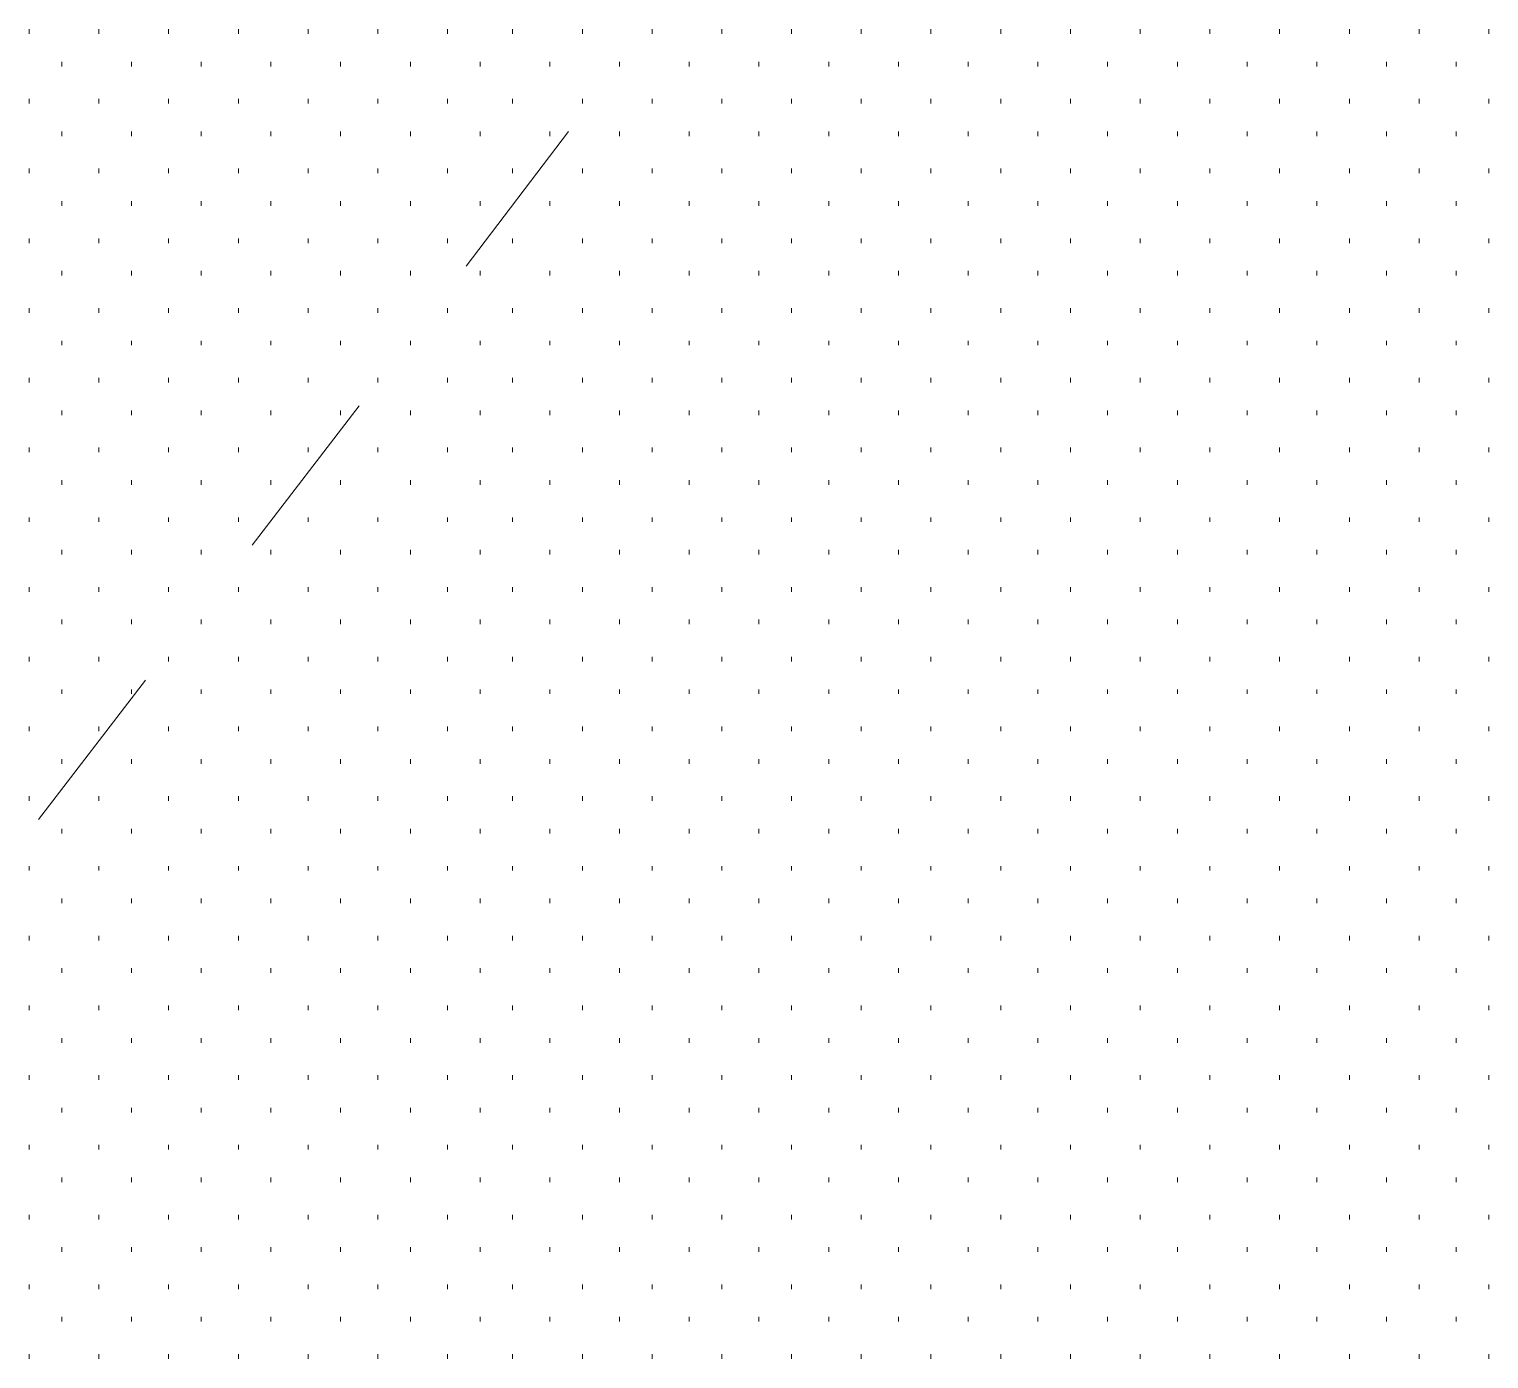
# Model space of a CAD drawing. Header units: inches. Extents: x -6061 to 13621, y -296 to 7483.
# Drawn here: x -5835 to -5809.85, y 334.67 to 357.57 of the extents above; entities that cross this region are included whole.
import ezdxf

# ---------------------------------------------------------------- set-up
doc = ezdxf.new("R2010")
doc.units = ezdxf.units.IN
doc.header["$MEASUREMENT"] = 0
doc.layers.get('0').update_dxf_attribs({"linetype": 'CONTINUOUS'})

msp = doc.modelspace()

# ---------------------------------------------------------------- linework, layer by layer
at = {"color": 7, "linetype": 'Continuous', "lineweight": 9, "true_color": 0xffffff}
for p, q in [((-5835.0032, 357.49276), (-5835.0032, 357.57285)), ((-5833.80185, 357.49276), (-5833.80185, 357.57285)), ((-5832.60049, 357.49276), (-5832.60049, 357.57285)), ((-5831.39913, 357.49276), (-5831.39913, 357.57285)), ((-5830.19777, 357.49276), (-5830.19777, 357.57285)), ((-5828.99642, 357.49276), (-5828.99642, 357.57285)), ((-5827.79506, 357.49276), (-5827.79506, 357.57285)), ((-5826.67379, 357.49276), (-5826.67379, 357.57285)), ((-5825.47243, 357.49276), (-5825.47243, 357.57285)), ((-5824.27108, 357.49276), (-5824.27108, 357.57285)), ((-5823.06972, 357.49276), (-5823.06972, 357.57285)), ((-5821.86836, 357.49276), (-5821.86836, 357.57285)), ((-5820.667, 357.49276), (-5820.667, 357.57285)), ((-5819.46565, 357.49276), (-5819.46565, 357.57285)), ((-5818.26429, 357.49276), (-5818.26429, 357.57285)), ((-5817.06293, 357.49276), (-5817.06293, 357.57285)), ((-5815.86157, 357.49276), (-5815.86157, 357.57285)), ((-5814.66022, 357.49276), (-5814.66022, 357.57285)), ((-5813.45886, 357.49276), (-5813.45886, 357.57285)), ((-5812.2575, 357.49276), (-5812.2575, 357.57285)), ((-5811.05614, 357.49276), (-5811.05614, 357.57285)), ((-5809.85479, 357.49276), (-5809.85479, 357.57285)), ((-5834.44257, 356.93213), (-5834.44257, 357.01222)), ((-5833.24121, 356.93213), (-5833.24121, 357.01222)), ((-5832.03986, 356.93213), (-5832.03986, 357.01222)), ((-5830.8385, 356.93213), (-5830.8385, 357.01222)), ((-5829.63714, 356.93213), (-5829.63714, 357.01222)), ((-5828.43578, 356.93213), (-5828.43578, 357.01222)), ((-5827.23443, 356.93213), (-5827.23443, 357.01222)), ((-5826.03307, 356.93213), (-5826.03307, 357.01222)), ((-5824.83171, 356.93213), (-5824.83171, 357.01222)), ((-5823.63035, 356.93213), (-5823.63035, 357.01222)), ((-5822.429, 356.93213), (-5822.429, 357.01222)), ((-5821.22764, 356.93213), (-5821.22764, 357.01222)), ((-5820.02628, 356.93213), (-5820.02628, 357.01222)), ((-5818.82492, 356.93213), (-5818.82492, 357.01222)), ((-5817.62357, 356.93213), (-5817.62357, 357.01222)), ((-5816.42221, 356.93213), (-5816.42221, 357.01222)), ((-5815.22085, 356.93213), (-5815.22085, 357.01222)), ((-5814.01949, 356.93213), (-5814.01949, 357.01222)), ((-5812.81814, 356.93213), (-5812.81814, 357.01222)), ((-5811.61678, 356.93213), (-5811.61678, 357.01222)), ((-5810.41542, 356.93213), (-5810.41542, 357.01222)), ((-5835.0032, 356.2914), (-5835.0032, 356.37149)), ((-5833.80185, 356.2914), (-5833.80185, 356.37149)), ((-5832.60049, 356.2914), (-5832.60049, 356.37149)), ((-5831.39913, 356.2914), (-5831.39913, 356.37149)), ((-5830.19777, 356.2914), (-5830.19777, 356.37149)), ((-5828.99642, 356.2914), (-5828.99642, 356.37149)), ((-5827.79506, 356.2914), (-5827.79506, 356.37149)), ((-5826.67379, 356.2914), (-5826.67379, 356.37149)), ((-5825.47243, 356.2914), (-5825.47243, 356.37149)), ((-5824.27108, 356.2914), (-5824.27108, 356.37149)), ((-5823.06972, 356.2914), (-5823.06972, 356.37149)), ((-5821.86836, 356.2914), (-5821.86836, 356.37149)), ((-5820.667, 356.2914), (-5820.667, 356.37149)), ((-5819.46565, 356.2914), (-5819.46565, 356.37149)), ((-5818.26429, 356.2914), (-5818.26429, 356.37149)), ((-5817.06293, 356.2914), (-5817.06293, 356.37149)), ((-5815.86157, 356.2914), (-5815.86157, 356.37149)), ((-5814.66022, 356.2914), (-5814.66022, 356.37149)), ((-5813.45886, 356.2914), (-5813.45886, 356.37149)), ((-5812.2575, 356.2914), (-5812.2575, 356.37149)), ((-5811.05614, 356.2914), (-5811.05614, 356.37149)), ((-5809.85479, 356.2914), (-5809.85479, 356.37149)), ((-5834.44257, 355.73077), (-5834.44257, 355.81086)), ((-5833.24121, 355.73077), (-5833.24121, 355.81086)), ((-5832.03986, 355.73077), (-5832.03986, 355.81086)), ((-5830.8385, 355.73077), (-5830.8385, 355.81086)), ((-5829.63714, 355.73077), (-5829.63714, 355.81086)), ((-5828.43578, 355.73077), (-5828.43578, 355.81086)), ((-5827.23443, 355.73077), (-5827.23443, 355.81086)), ((-5826.03307, 355.73077), (-5826.03307, 355.81086)), ((-5824.83171, 355.73077), (-5824.83171, 355.81086)), ((-5823.63035, 355.73077), (-5823.63035, 355.81086)), ((-5822.429, 355.73077), (-5822.429, 355.81086)), ((-5821.22764, 355.73077), (-5821.22764, 355.81086)), ((-5820.02628, 355.73077), (-5820.02628, 355.81086)), ((-5818.82492, 355.73077), (-5818.82492, 355.81086)), ((-5817.62357, 355.73077), (-5817.62357, 355.81086)), ((-5816.42221, 355.73077), (-5816.42221, 355.81086)), ((-5815.22085, 355.73077), (-5815.22085, 355.81086)), ((-5814.01949, 355.73077), (-5814.01949, 355.81086)), ((-5812.81814, 355.73077), (-5812.81814, 355.81086)), ((-5811.61678, 355.73077), (-5811.61678, 355.81086)), ((-5810.41542, 355.73077), (-5810.41542, 355.81086)), ((-5835.0032, 355.09005), (-5835.0032, 355.17014)), ((-5833.80185, 355.09005), (-5833.80185, 355.17014)), ((-5832.60049, 355.09005), (-5832.60049, 355.17014)), ((-5831.39913, 355.09005), (-5831.39913, 355.17014)), ((-5830.19777, 355.09005), (-5830.19777, 355.17014)), ((-5828.99642, 355.09005), (-5828.99642, 355.17014)), ((-5827.79506, 355.09005), (-5827.79506, 355.17014)), ((-5826.67379, 355.09005), (-5826.67379, 355.17014)), ((-5825.47243, 355.09005), (-5825.47243, 355.17014)), ((-5824.27108, 355.09005), (-5824.27108, 355.17014)), ((-5823.06972, 355.09005), (-5823.06972, 355.17014)), ((-5821.86836, 355.09005), (-5821.86836, 355.17014)), ((-5820.667, 355.09005), (-5820.667, 355.17014)), ((-5819.46565, 355.09005), (-5819.46565, 355.17014)), ((-5818.26429, 355.09005), (-5818.26429, 355.17014)), ((-5817.06293, 355.09005), (-5817.06293, 355.17014)), ((-5815.86157, 355.09005), (-5815.86157, 355.17014)), ((-5814.66022, 355.09005), (-5814.66022, 355.17014)), ((-5813.45886, 355.09005), (-5813.45886, 355.17014)), ((-5812.2575, 355.09005), (-5812.2575, 355.17014)), ((-5811.05614, 355.09005), (-5811.05614, 355.17014)), ((-5809.85479, 355.09005), (-5809.85479, 355.17014)), ((-5834.44257, 354.52941), (-5834.44257, 354.6095)), ((-5833.24121, 354.52941), (-5833.24121, 354.6095)), ((-5832.03986, 354.52941), (-5832.03986, 354.6095)), ((-5830.8385, 354.52941), (-5830.8385, 354.6095)), ((-5829.63714, 354.52941), (-5829.63714, 354.6095)), ((-5828.43578, 354.52941), (-5828.43578, 354.6095)), ((-5827.23443, 354.52941), (-5827.23443, 354.6095)), ((-5826.03307, 354.52941), (-5826.03307, 354.6095)), ((-5824.83171, 354.52941), (-5824.83171, 354.6095)), ((-5823.63035, 354.52941), (-5823.63035, 354.6095)), ((-5822.429, 354.52941), (-5822.429, 354.6095)), ((-5821.22764, 354.52941), (-5821.22764, 354.6095)), ((-5820.02628, 354.52941), (-5820.02628, 354.6095)), ((-5818.82492, 354.52941), (-5818.82492, 354.6095)), ((-5817.62357, 354.52941), (-5817.62357, 354.6095)), ((-5816.42221, 354.52941), (-5816.42221, 354.6095)), ((-5815.22085, 354.52941), (-5815.22085, 354.6095)), ((-5814.01949, 354.52941), (-5814.01949, 354.6095)), ((-5812.81814, 354.52941), (-5812.81814, 354.6095)), ((-5811.61678, 354.52941), (-5811.61678, 354.6095)), ((-5810.41542, 354.52941), (-5810.41542, 354.6095)), ((-5835.0032, 353.88869), (-5835.0032, 353.96878)), ((-5833.80185, 353.88869), (-5833.80185, 353.96878)), ((-5832.60049, 353.88869), (-5832.60049, 353.96878)), ((-5831.39913, 353.88869), (-5831.39913, 353.96878)), ((-5830.19777, 353.88869), (-5830.19777, 353.96878)), ((-5828.99642, 353.88869), (-5828.99642, 353.96878)), ((-5827.79506, 353.88869), (-5827.79506, 353.96878)), ((-5826.67379, 353.88869), (-5826.67379, 353.96878)), ((-5825.47243, 353.88869), (-5825.47243, 353.96878)), ((-5824.27108, 353.88869), (-5824.27108, 353.96878)), ((-5823.06972, 353.88869), (-5823.06972, 353.96878)), ((-5821.86836, 353.88869), (-5821.86836, 353.96878)), ((-5820.667, 353.88869), (-5820.667, 353.96878)), ((-5819.46565, 353.88869), (-5819.46565, 353.96878)), ((-5818.26429, 353.88869), (-5818.26429, 353.96878)), ((-5817.06293, 353.88869), (-5817.06293, 353.96878)), ((-5815.86157, 353.88869), (-5815.86157, 353.96878)), ((-5814.66022, 353.88869), (-5814.66022, 353.96878)), ((-5813.45886, 353.88869), (-5813.45886, 353.96878)), ((-5812.2575, 353.88869), (-5812.2575, 353.96878)), ((-5811.05614, 353.88869), (-5811.05614, 353.96878)), ((-5809.85479, 353.88869), (-5809.85479, 353.96878)), ((-5834.44257, 353.32805), (-5834.44257, 353.40814)), ((-5833.24121, 353.32805), (-5833.24121, 353.40814)), ((-5832.03986, 353.32805), (-5832.03986, 353.40814)), ((-5830.8385, 353.32805), (-5830.8385, 353.40814)), ((-5829.63714, 353.32805), (-5829.63714, 353.40814)), ((-5828.43578, 353.32805), (-5828.43578, 353.40814)), ((-5827.23443, 353.32805), (-5827.23443, 353.40814)), ((-5826.03307, 353.32805), (-5826.03307, 353.40814)), ((-5824.83171, 353.32805), (-5824.83171, 353.40814)), ((-5823.63035, 353.32805), (-5823.63035, 353.40814)), ((-5822.429, 353.32805), (-5822.429, 353.40814)), ((-5821.22764, 353.32805), (-5821.22764, 353.40814)), ((-5820.02628, 353.32805), (-5820.02628, 353.40814)), ((-5818.82492, 353.32805), (-5818.82492, 353.40814)), ((-5817.62357, 353.32805), (-5817.62357, 353.40814)), ((-5816.42221, 353.32805), (-5816.42221, 353.40814)), ((-5815.22085, 353.32805), (-5815.22085, 353.40814)), ((-5814.01949, 353.32805), (-5814.01949, 353.40814)), ((-5812.81814, 353.32805), (-5812.81814, 353.40814)), ((-5811.61678, 353.32805), (-5811.61678, 353.40814)), ((-5810.41542, 353.32805), (-5810.41542, 353.40814)), ((-5835.0032, 352.68733), (-5835.0032, 352.76742)), ((-5833.80185, 352.68733), (-5833.80185, 352.76742)), ((-5832.60049, 352.68733), (-5832.60049, 352.76742)), ((-5831.39913, 352.68733), (-5831.39913, 352.76742)), ((-5830.19777, 352.68733), (-5830.19777, 352.76742)), ((-5828.99642, 352.68733), (-5828.99642, 352.76742)), ((-5827.79506, 352.68733), (-5827.79506, 352.76742)), ((-5826.67379, 352.68733), (-5826.67379, 352.76742)), ((-5825.47243, 352.68733), (-5825.47243, 352.76742)), ((-5824.27108, 352.68733), (-5824.27108, 352.76742)), ((-5823.06972, 352.68733), (-5823.06972, 352.76742)), ((-5821.86836, 352.68733), (-5821.86836, 352.76742)), ((-5820.667, 352.68733), (-5820.667, 352.76742)), ((-5819.46565, 352.68733), (-5819.46565, 352.76742)), ((-5818.26429, 352.68733), (-5818.26429, 352.76742)), ((-5817.06293, 352.68733), (-5817.06293, 352.76742)), ((-5815.86157, 352.68733), (-5815.86157, 352.76742)), ((-5814.66022, 352.68733), (-5814.66022, 352.76742)), ((-5813.45886, 352.68733), (-5813.45886, 352.76742)), ((-5812.2575, 352.68733), (-5812.2575, 352.76742)), ((-5811.05614, 352.68733), (-5811.05614, 352.76742)), ((-5809.85479, 352.68733), (-5809.85479, 352.76742)), ((-5834.44257, 352.1267), (-5834.44257, 352.20679)), ((-5833.24121, 352.1267), (-5833.24121, 352.20679)), ((-5832.03986, 352.1267), (-5832.03986, 352.20679)), ((-5830.8385, 352.1267), (-5830.8385, 352.20679)), ((-5829.63714, 352.1267), (-5829.63714, 352.20679)), ((-5828.43578, 352.1267), (-5828.43578, 352.20679)), ((-5827.23443, 352.1267), (-5827.23443, 352.20679)), ((-5826.03307, 352.1267), (-5826.03307, 352.20679)), ((-5824.83171, 352.1267), (-5824.83171, 352.20679)), ((-5823.63035, 352.1267), (-5823.63035, 352.20679)), ((-5822.429, 352.1267), (-5822.429, 352.20679)), ((-5821.22764, 352.1267), (-5821.22764, 352.20679)), ((-5820.02628, 352.1267), (-5820.02628, 352.20679)), ((-5818.82492, 352.1267), (-5818.82492, 352.20679)), ((-5817.62357, 352.1267), (-5817.62357, 352.20679)), ((-5816.42221, 352.1267), (-5816.42221, 352.20679)), ((-5815.22085, 352.1267), (-5815.22085, 352.20679)), ((-5814.01949, 352.1267), (-5814.01949, 352.20679)), ((-5812.81814, 352.1267), (-5812.81814, 352.20679)), ((-5811.61678, 352.1267), (-5811.61678, 352.20679)), ((-5810.41542, 352.1267), (-5810.41542, 352.20679)), ((-5835.0032, 351.48597), (-5835.0032, 351.56606)), ((-5833.80185, 351.48597), (-5833.80185, 351.56606)), ((-5832.60049, 351.48597), (-5832.60049, 351.56606)), ((-5831.39913, 351.48597), (-5831.39913, 351.56606)), ((-5830.19777, 351.48597), (-5830.19777, 351.56606)), ((-5828.99642, 351.48597), (-5828.99642, 351.56606)), ((-5827.79506, 351.48597), (-5827.79506, 351.56606)), ((-5826.67379, 351.48597), (-5826.67379, 351.56606)), ((-5825.47243, 351.48597), (-5825.47243, 351.56606)), ((-5824.27108, 351.48597), (-5824.27108, 351.56606)), ((-5823.06972, 351.48597), (-5823.06972, 351.56606)), ((-5821.86836, 351.48597), (-5821.86836, 351.56606)), ((-5820.667, 351.48597), (-5820.667, 351.56606)), ((-5819.46565, 351.48597), (-5819.46565, 351.56606)), ((-5818.26429, 351.48597), (-5818.26429, 351.56606)), ((-5817.06293, 351.48597), (-5817.06293, 351.56606)), ((-5815.86157, 351.48597), (-5815.86157, 351.56606)), ((-5814.66022, 351.48597), (-5814.66022, 351.56606)), ((-5813.45886, 351.48597), (-5813.45886, 351.56606)), ((-5812.2575, 351.48597), (-5812.2575, 351.56606)), ((-5811.05614, 351.48597), (-5811.05614, 351.56606)), ((-5809.85479, 351.48597), (-5809.85479, 351.56606)), ((-5834.44257, 350.92534), (-5834.44257, 351.00543)), ((-5833.24121, 350.92534), (-5833.24121, 351.00543)), ((-5832.03986, 350.92534), (-5832.03986, 351.00543)), ((-5830.8385, 350.92534), (-5830.8385, 351.00543)), ((-5829.63714, 350.92534), (-5829.63714, 351.00543)), ((-5828.43578, 350.92534), (-5828.43578, 351.00543)), ((-5827.23443, 350.92534), (-5827.23443, 351.00543)), ((-5826.03307, 350.92534), (-5826.03307, 351.00543)), ((-5824.83171, 350.92534), (-5824.83171, 351.00543)), ((-5823.63035, 350.92534), (-5823.63035, 351.00543)), ((-5822.429, 350.92534), (-5822.429, 351.00543)), ((-5821.22764, 350.92534), (-5821.22764, 351.00543)), ((-5820.02628, 350.92534), (-5820.02628, 351.00543)), ((-5818.82492, 350.92534), (-5818.82492, 351.00543)), ((-5817.62357, 350.92534), (-5817.62357, 351.00543)), ((-5816.42221, 350.92534), (-5816.42221, 351.00543)), ((-5815.22085, 350.92534), (-5815.22085, 351.00543)), ((-5814.01949, 350.92534), (-5814.01949, 351.00543)), ((-5812.81814, 350.92534), (-5812.81814, 351.00543)), ((-5811.61678, 350.92534), (-5811.61678, 351.00543)), ((-5810.41542, 350.92534), (-5810.41542, 351.00543)), ((-5835.0032, 350.28462), (-5835.0032, 350.36471)), ((-5833.80185, 350.28462), (-5833.80185, 350.36471)), ((-5832.60049, 350.28462), (-5832.60049, 350.36471)), ((-5831.39913, 350.28462), (-5831.39913, 350.36471)), ((-5830.19777, 350.28462), (-5830.19777, 350.36471)), ((-5828.99642, 350.28462), (-5828.99642, 350.36471)), ((-5827.79506, 350.28462), (-5827.79506, 350.36471)), ((-5826.67379, 350.28462), (-5826.67379, 350.36471)), ((-5825.47243, 350.28462), (-5825.47243, 350.36471)), ((-5824.27108, 350.28462), (-5824.27108, 350.36471)), ((-5823.06972, 350.28462), (-5823.06972, 350.36471)), ((-5821.86836, 350.28462), (-5821.86836, 350.36471)), ((-5820.667, 350.28462), (-5820.667, 350.36471)), ((-5819.46565, 350.28462), (-5819.46565, 350.36471)), ((-5818.26429, 350.28462), (-5818.26429, 350.36471)), ((-5817.06293, 350.28462), (-5817.06293, 350.36471)), ((-5815.86157, 350.28462), (-5815.86157, 350.36471)), ((-5814.66022, 350.28462), (-5814.66022, 350.36471)), ((-5813.45886, 350.28462), (-5813.45886, 350.36471)), ((-5812.2575, 350.28462), (-5812.2575, 350.36471)), ((-5811.05614, 350.28462), (-5811.05614, 350.36471)), ((-5809.85479, 350.28462), (-5809.85479, 350.36471)), ((-5834.44257, 349.72398), (-5834.44257, 349.80407)), ((-5833.24121, 349.72398), (-5833.24121, 349.80407)), ((-5832.03986, 349.72398), (-5832.03986, 349.80407)), ((-5830.8385, 349.72398), (-5830.8385, 349.80407)), ((-5829.63714, 349.72398), (-5829.63714, 349.80407)), ((-5828.43578, 349.72398), (-5828.43578, 349.80407)), ((-5827.23443, 349.72398), (-5827.23443, 349.80407)), ((-5826.03307, 349.72398), (-5826.03307, 349.80407)), ((-5824.83171, 349.72398), (-5824.83171, 349.80407)), ((-5823.63035, 349.72398), (-5823.63035, 349.80407)), ((-5822.429, 349.72398), (-5822.429, 349.80407)), ((-5821.22764, 349.72398), (-5821.22764, 349.80407)), ((-5820.02628, 349.72398), (-5820.02628, 349.80407)), ((-5818.82492, 349.72398), (-5818.82492, 349.80407)), ((-5817.62357, 349.72398), (-5817.62357, 349.80407)), ((-5816.42221, 349.72398), (-5816.42221, 349.80407)), ((-5815.22085, 349.72398), (-5815.22085, 349.80407)), ((-5814.01949, 349.72398), (-5814.01949, 349.80407)), ((-5812.81814, 349.72398), (-5812.81814, 349.80407)), ((-5811.61678, 349.72398), (-5811.61678, 349.80407)), ((-5810.41542, 349.72398), (-5810.41542, 349.80407)), ((-5835.0032, 349.08326), (-5835.0032, 349.16335)), ((-5833.80185, 349.08326), (-5833.80185, 349.16335)), ((-5832.60049, 349.08326), (-5832.60049, 349.16335)), ((-5831.39913, 349.08326), (-5831.39913, 349.16335)), ((-5830.19777, 349.08326), (-5830.19777, 349.16335)), ((-5828.99642, 349.08326), (-5828.99642, 349.16335)), ((-5827.79506, 349.08326), (-5827.79506, 349.16335)), ((-5826.67379, 349.08326), (-5826.67379, 349.16335)), ((-5825.47243, 349.08326), (-5825.47243, 349.16335)), ((-5824.27108, 349.08326), (-5824.27108, 349.16335)), ((-5823.06972, 349.08326), (-5823.06972, 349.16335)), ((-5821.86836, 349.08326), (-5821.86836, 349.16335)), ((-5820.667, 349.08326), (-5820.667, 349.16335)), ((-5819.46565, 349.08326), (-5819.46565, 349.16335)), ((-5818.26429, 349.08326), (-5818.26429, 349.16335)), ((-5817.06293, 349.08326), (-5817.06293, 349.16335)), ((-5815.86157, 349.08326), (-5815.86157, 349.16335)), ((-5814.66022, 349.08326), (-5814.66022, 349.16335)), ((-5813.45886, 349.08326), (-5813.45886, 349.16335)), ((-5812.2575, 349.08326), (-5812.2575, 349.16335)), ((-5811.05614, 349.08326), (-5811.05614, 349.16335)), ((-5809.85479, 349.08326), (-5809.85479, 349.16335)), ((-5834.44257, 348.52262), (-5834.44257, 348.60271)), ((-5833.24121, 348.52262), (-5833.24121, 348.60271)), ((-5832.03986, 348.52262), (-5832.03986, 348.60271)), ((-5830.8385, 348.52262), (-5830.8385, 348.60271)), ((-5829.63714, 348.52262), (-5829.63714, 348.60271)), ((-5828.43578, 348.52262), (-5828.43578, 348.60271)), ((-5827.23443, 348.52262), (-5827.23443, 348.60271)), ((-5826.03307, 348.52262), (-5826.03307, 348.60271)), ((-5824.83171, 348.52262), (-5824.83171, 348.60271)), ((-5823.63035, 348.52262), (-5823.63035, 348.60271)), ((-5822.429, 348.52262), (-5822.429, 348.60271)), ((-5821.22764, 348.52262), (-5821.22764, 348.60271)), ((-5820.02628, 348.52262), (-5820.02628, 348.60271)), ((-5818.82492, 348.52262), (-5818.82492, 348.60271)), ((-5817.62357, 348.52262), (-5817.62357, 348.60271)), ((-5816.42221, 348.52262), (-5816.42221, 348.60271)), ((-5815.22085, 348.52262), (-5815.22085, 348.60271)), ((-5814.01949, 348.52262), (-5814.01949, 348.60271)), ((-5812.81814, 348.52262), (-5812.81814, 348.60271)), ((-5811.61678, 348.52262), (-5811.61678, 348.60271)), ((-5810.41542, 348.52262), (-5810.41542, 348.60271)), ((-5835.0032, 347.8819), (-5835.0032, 347.96199)), ((-5833.80185, 347.8819), (-5833.80185, 347.96199)), ((-5832.60049, 347.8819), (-5832.60049, 347.96199)), ((-5831.39913, 347.8819), (-5831.39913, 347.96199)), ((-5830.19777, 347.8819), (-5830.19777, 347.96199)), ((-5828.99642, 347.8819), (-5828.99642, 347.96199)), ((-5827.79506, 347.8819), (-5827.79506, 347.96199)), ((-5826.67379, 347.8819), (-5826.67379, 347.96199)), ((-5825.47243, 347.8819), (-5825.47243, 347.96199)), ((-5824.27108, 347.8819), (-5824.27108, 347.96199)), ((-5823.06972, 347.8819), (-5823.06972, 347.96199)), ((-5821.86836, 347.8819), (-5821.86836, 347.96199)), ((-5820.667, 347.8819), (-5820.667, 347.96199)), ((-5819.46565, 347.8819), (-5819.46565, 347.96199)), ((-5818.26429, 347.8819), (-5818.26429, 347.96199)), ((-5817.06293, 347.8819), (-5817.06293, 347.96199)), ((-5815.86157, 347.8819), (-5815.86157, 347.96199)), ((-5814.66022, 347.8819), (-5814.66022, 347.96199)), ((-5813.45886, 347.8819), (-5813.45886, 347.96199)), ((-5812.2575, 347.8819), (-5812.2575, 347.96199)), ((-5811.05614, 347.8819), (-5811.05614, 347.96199)), ((-5809.85479, 347.8819), (-5809.85479, 347.96199)), ((-5834.44257, 347.32127), (-5834.44257, 347.40136)), ((-5833.24121, 347.32127), (-5833.24121, 347.40136)), ((-5832.03986, 347.32127), (-5832.03986, 347.40136)), ((-5830.8385, 347.32127), (-5830.8385, 347.40136)), ((-5829.63714, 347.32127), (-5829.63714, 347.40136)), ((-5828.43578, 347.32127), (-5828.43578, 347.40136)), ((-5827.23443, 347.32127), (-5827.23443, 347.40136)), ((-5826.03307, 347.32127), (-5826.03307, 347.40136)), ((-5824.83171, 347.32127), (-5824.83171, 347.40136)), ((-5823.63035, 347.32127), (-5823.63035, 347.40136)), ((-5822.429, 347.32127), (-5822.429, 347.40136)), ((-5821.22764, 347.32127), (-5821.22764, 347.40136)), ((-5820.02628, 347.32127), (-5820.02628, 347.40136)), ((-5818.82492, 347.32127), (-5818.82492, 347.40136)), ((-5817.62357, 347.32127), (-5817.62357, 347.40136)), ((-5816.42221, 347.32127), (-5816.42221, 347.40136)), ((-5815.22085, 347.32127), (-5815.22085, 347.40136)), ((-5814.01949, 347.32127), (-5814.01949, 347.40136)), ((-5812.81814, 347.32127), (-5812.81814, 347.40136)), ((-5811.61678, 347.32127), (-5811.61678, 347.40136)), ((-5810.41542, 347.32127), (-5810.41542, 347.40136)), ((-5835.0032, 346.68054), (-5835.0032, 346.76063)), ((-5833.80185, 346.68054), (-5833.80185, 346.76063)), ((-5832.60049, 346.68054), (-5832.60049, 346.76063)), ((-5831.39913, 346.68054), (-5831.39913, 346.76063)), ((-5830.19777, 346.68054), (-5830.19777, 346.76063)), ((-5828.99642, 346.68054), (-5828.99642, 346.76063)), ((-5827.79506, 346.68054), (-5827.79506, 346.76063)), ((-5826.67379, 346.68054), (-5826.67379, 346.76063)), ((-5825.47243, 346.68054), (-5825.47243, 346.76063)), ((-5824.27108, 346.68054), (-5824.27108, 346.76063)), ((-5823.06972, 346.68054), (-5823.06972, 346.76063)), ((-5821.86836, 346.68054), (-5821.86836, 346.76063)), ((-5820.667, 346.68054), (-5820.667, 346.76063)), ((-5819.46565, 346.68054), (-5819.46565, 346.76063)), ((-5818.26429, 346.68054), (-5818.26429, 346.76063)), ((-5817.06293, 346.68054), (-5817.06293, 346.76063)), ((-5815.86157, 346.68054), (-5815.86157, 346.76063)), ((-5814.66022, 346.68054), (-5814.66022, 346.76063)), ((-5813.45886, 346.68054), (-5813.45886, 346.76063)), ((-5812.2575, 346.68054), (-5812.2575, 346.76063)), ((-5811.05614, 346.68054), (-5811.05614, 346.76063)), ((-5809.85479, 346.68054), (-5809.85479, 346.76063)), ((-5834.44257, 346.11991), (-5834.44257, 346.2)), ((-5833.24121, 346.11991), (-5833.24121, 346.2)), ((-5832.03986, 346.11991), (-5832.03986, 346.2)), ((-5830.8385, 346.11991), (-5830.8385, 346.2)), ((-5829.63714, 346.11991), (-5829.63714, 346.2)), ((-5828.43578, 346.11991), (-5828.43578, 346.2)), ((-5827.23443, 346.11991), (-5827.23443, 346.2)), ((-5826.03307, 346.11991), (-5826.03307, 346.2)), ((-5824.83171, 346.11991), (-5824.83171, 346.2)), ((-5823.63035, 346.11991), (-5823.63035, 346.2)), ((-5822.429, 346.11991), (-5822.429, 346.2)), ((-5821.22764, 346.11991), (-5821.22764, 346.2)), ((-5820.02628, 346.11991), (-5820.02628, 346.2)), ((-5818.82492, 346.11991), (-5818.82492, 346.2)), ((-5817.62357, 346.11991), (-5817.62357, 346.2)), ((-5816.42221, 346.11991), (-5816.42221, 346.2)), ((-5815.22085, 346.11991), (-5815.22085, 346.2)), ((-5814.01949, 346.11991), (-5814.01949, 346.2)), ((-5812.81814, 346.11991), (-5812.81814, 346.2)), ((-5811.61678, 346.11991), (-5811.61678, 346.2)), ((-5810.41542, 346.11991), (-5810.41542, 346.2)), ((-5835.0032, 345.47919), (-5835.0032, 345.55928)), ((-5833.80185, 345.47919), (-5833.80185, 345.55928)), ((-5832.60049, 345.47919), (-5832.60049, 345.55928)), ((-5831.39913, 345.47919), (-5831.39913, 345.55928)), ((-5830.19777, 345.47919), (-5830.19777, 345.55928)), ((-5828.99642, 345.47919), (-5828.99642, 345.55928)), ((-5827.79506, 345.47919), (-5827.79506, 345.55928)), ((-5826.67379, 345.47919), (-5826.67379, 345.55928)), ((-5825.47243, 345.47919), (-5825.47243, 345.55928)), ((-5824.27108, 345.47919), (-5824.27108, 345.55928)), ((-5823.06972, 345.47919), (-5823.06972, 345.55928)), ((-5821.86836, 345.47919), (-5821.86836, 345.55928)), ((-5820.667, 345.47919), (-5820.667, 345.55928)), ((-5819.46565, 345.47919), (-5819.46565, 345.55928)), ((-5818.26429, 345.47919), (-5818.26429, 345.55928)), ((-5817.06293, 345.47919), (-5817.06293, 345.55928)), ((-5815.86157, 345.47919), (-5815.86157, 345.55928)), ((-5814.66022, 345.47919), (-5814.66022, 345.55928)), ((-5813.45886, 345.47919), (-5813.45886, 345.55928)), ((-5812.2575, 345.47919), (-5812.2575, 345.55928)), ((-5811.05614, 345.47919), (-5811.05614, 345.55928)), ((-5809.85479, 345.47919), (-5809.85479, 345.55928)), ((-5834.44257, 344.91855), (-5834.44257, 344.99864)), ((-5833.24121, 344.91855), (-5833.24121, 344.99864)), ((-5832.03986, 344.91855), (-5832.03986, 344.99864)), ((-5830.8385, 344.91855), (-5830.8385, 344.99864)), ((-5829.63714, 344.91855), (-5829.63714, 344.99864)), ((-5828.43578, 344.91855), (-5828.43578, 344.99864)), ((-5827.23443, 344.91855), (-5827.23443, 344.99864)), ((-5826.03307, 344.91855), (-5826.03307, 344.99864)), ((-5824.83171, 344.91855), (-5824.83171, 344.99864)), ((-5823.63035, 344.91855), (-5823.63035, 344.99864)), ((-5822.429, 344.91855), (-5822.429, 344.99864)), ((-5821.22764, 344.91855), (-5821.22764, 344.99864)), ((-5820.02628, 344.91855), (-5820.02628, 344.99864)), ((-5818.82492, 344.91855), (-5818.82492, 344.99864)), ((-5817.62357, 344.91855), (-5817.62357, 344.99864)), ((-5816.42221, 344.91855), (-5816.42221, 344.99864)), ((-5815.22085, 344.91855), (-5815.22085, 344.99864)), ((-5814.01949, 344.91855), (-5814.01949, 344.99864)), ((-5812.81814, 344.91855), (-5812.81814, 344.99864)), ((-5811.61678, 344.91855), (-5811.61678, 344.99864)), ((-5810.41542, 344.91855), (-5810.41542, 344.99864)), ((-5835.0032, 344.27783), (-5835.0032, 344.35792)), ((-5833.80185, 344.27783), (-5833.80185, 344.35792)), ((-5832.60049, 344.27783), (-5832.60049, 344.35792)), ((-5831.39913, 344.27783), (-5831.39913, 344.35792)), ((-5830.19777, 344.27783), (-5830.19777, 344.35792)), ((-5828.99642, 344.27783), (-5828.99642, 344.35792)), ((-5827.79506, 344.27783), (-5827.79506, 344.35792)), ((-5826.67379, 344.27783), (-5826.67379, 344.35792)), ((-5825.47243, 344.27783), (-5825.47243, 344.35792)), ((-5824.27108, 344.27783), (-5824.27108, 344.35792)), ((-5823.06972, 344.27783), (-5823.06972, 344.35792)), ((-5821.86836, 344.27783), (-5821.86836, 344.35792)), ((-5820.667, 344.27783), (-5820.667, 344.35792)), ((-5819.46565, 344.27783), (-5819.46565, 344.35792)), ((-5818.26429, 344.27783), (-5818.26429, 344.35792)), ((-5817.06293, 344.27783), (-5817.06293, 344.35792)), ((-5815.86157, 344.27783), (-5815.86157, 344.35792)), ((-5814.66022, 344.27783), (-5814.66022, 344.35792)), ((-5813.45886, 344.27783), (-5813.45886, 344.35792)), ((-5812.2575, 344.27783), (-5812.2575, 344.35792)), ((-5811.05614, 344.27783), (-5811.05614, 344.35792)), ((-5809.85479, 344.27783), (-5809.85479, 344.35792)), ((-5834.44257, 343.71719), (-5834.44257, 343.79728)), ((-5833.24121, 343.71719), (-5833.24121, 343.79728)), ((-5832.03986, 343.71719), (-5832.03986, 343.79728)), ((-5830.8385, 343.71719), (-5830.8385, 343.79728)), ((-5829.63714, 343.71719), (-5829.63714, 343.79728)), ((-5828.43578, 343.71719), (-5828.43578, 343.79728)), ((-5827.23443, 343.71719), (-5827.23443, 343.79728)), ((-5826.03307, 343.71719), (-5826.03307, 343.79728)), ((-5824.83171, 343.71719), (-5824.83171, 343.79728)), ((-5823.63035, 343.71719), (-5823.63035, 343.79728)), ((-5822.429, 343.71719), (-5822.429, 343.79728)), ((-5821.22764, 343.71719), (-5821.22764, 343.79728)), ((-5820.02628, 343.71719), (-5820.02628, 343.79728)), ((-5818.82492, 343.71719), (-5818.82492, 343.79728)), ((-5817.62357, 343.71719), (-5817.62357, 343.79728)), ((-5816.42221, 343.71719), (-5816.42221, 343.79728)), ((-5815.22085, 343.71719), (-5815.22085, 343.79728)), ((-5814.01949, 343.71719), (-5814.01949, 343.79728)), ((-5812.81814, 343.71719), (-5812.81814, 343.79728)), ((-5811.61678, 343.71719), (-5811.61678, 343.79728)), ((-5810.41542, 343.71719), (-5810.41542, 343.79728)), ((-5835.0032, 343.07647), (-5835.0032, 343.15656)), ((-5833.80185, 343.07647), (-5833.80185, 343.15656)), ((-5832.60049, 343.07647), (-5832.60049, 343.15656)), ((-5831.39913, 343.07647), (-5831.39913, 343.15656)), ((-5830.19777, 343.07647), (-5830.19777, 343.15656)), ((-5828.99642, 343.07647), (-5828.99642, 343.15656)), ((-5827.79506, 343.07647), (-5827.79506, 343.15656)), ((-5826.67379, 343.07647), (-5826.67379, 343.15656)), ((-5825.47243, 343.07647), (-5825.47243, 343.15656)), ((-5824.27108, 343.07647), (-5824.27108, 343.15656)), ((-5823.06972, 343.07647), (-5823.06972, 343.15656)), ((-5821.86836, 343.07647), (-5821.86836, 343.15656)), ((-5820.667, 343.07647), (-5820.667, 343.15656)), ((-5819.46565, 343.07647), (-5819.46565, 343.15656)), ((-5818.26429, 343.07647), (-5818.26429, 343.15656)), ((-5817.06293, 343.07647), (-5817.06293, 343.15656)), ((-5815.86157, 343.07647), (-5815.86157, 343.15656)), ((-5814.66022, 343.07647), (-5814.66022, 343.15656)), ((-5813.45886, 343.07647), (-5813.45886, 343.15656)), ((-5812.2575, 343.07647), (-5812.2575, 343.15656)), ((-5811.05614, 343.07647), (-5811.05614, 343.15656)), ((-5809.85479, 343.07647), (-5809.85479, 343.15656)), ((-5834.44257, 342.51584), (-5834.44257, 342.59593)), ((-5833.24121, 342.51584), (-5833.24121, 342.59593)), ((-5832.03986, 342.51584), (-5832.03986, 342.59593)), ((-5830.8385, 342.51584), (-5830.8385, 342.59593)), ((-5829.63714, 342.51584), (-5829.63714, 342.59593)), ((-5828.43578, 342.51584), (-5828.43578, 342.59593)), ((-5827.23443, 342.51584), (-5827.23443, 342.59593)), ((-5826.03307, 342.51584), (-5826.03307, 342.59593)), ((-5824.83171, 342.51584), (-5824.83171, 342.59593)), ((-5823.63035, 342.51584), (-5823.63035, 342.59593)), ((-5822.429, 342.51584), (-5822.429, 342.59593)), ((-5821.22764, 342.51584), (-5821.22764, 342.59593)), ((-5820.02628, 342.51584), (-5820.02628, 342.59593)), ((-5818.82492, 342.51584), (-5818.82492, 342.59593)), ((-5817.62357, 342.51584), (-5817.62357, 342.59593)), ((-5816.42221, 342.51584), (-5816.42221, 342.59593)), ((-5815.22085, 342.51584), (-5815.22085, 342.59593)), ((-5814.01949, 342.51584), (-5814.01949, 342.59593)), ((-5812.81814, 342.51584), (-5812.81814, 342.59593)), ((-5811.61678, 342.51584), (-5811.61678, 342.59593)), ((-5810.41542, 342.51584), (-5810.41542, 342.59593)), ((-5835.0032, 341.87511), (-5835.0032, 341.9552)), ((-5833.80185, 341.87511), (-5833.80185, 341.9552)), ((-5832.60049, 341.87511), (-5832.60049, 341.9552)), ((-5831.39913, 341.87511), (-5831.39913, 341.9552)), ((-5830.19777, 341.87511), (-5830.19777, 341.9552)), ((-5828.99642, 341.87511), (-5828.99642, 341.9552)), ((-5827.79506, 341.87511), (-5827.79506, 341.9552)), ((-5826.67379, 341.87511), (-5826.67379, 341.9552)), ((-5825.47243, 341.87511), (-5825.47243, 341.9552)), ((-5824.27108, 341.87511), (-5824.27108, 341.9552)), ((-5823.06972, 341.87511), (-5823.06972, 341.9552)), ((-5821.86836, 341.87511), (-5821.86836, 341.9552)), ((-5820.667, 341.87511), (-5820.667, 341.9552)), ((-5819.46565, 341.87511), (-5819.46565, 341.9552)), ((-5818.26429, 341.87511), (-5818.26429, 341.9552)), ((-5817.06293, 341.87511), (-5817.06293, 341.9552)), ((-5815.86157, 341.87511), (-5815.86157, 341.9552)), ((-5814.66022, 341.87511), (-5814.66022, 341.9552)), ((-5813.45886, 341.87511), (-5813.45886, 341.9552)), ((-5812.2575, 341.87511), (-5812.2575, 341.9552)), ((-5811.05614, 341.87511), (-5811.05614, 341.9552)), ((-5809.85479, 341.87511), (-5809.85479, 341.9552)), ((-5834.44257, 341.31448), (-5834.44257, 341.39457)), ((-5833.24121, 341.31448), (-5833.24121, 341.39457)), ((-5832.03986, 341.31448), (-5832.03986, 341.39457)), ((-5830.8385, 341.31448), (-5830.8385, 341.39457)), ((-5829.63714, 341.31448), (-5829.63714, 341.39457)), ((-5828.43578, 341.31448), (-5828.43578, 341.39457)), ((-5827.23443, 341.31448), (-5827.23443, 341.39457)), ((-5826.03307, 341.31448), (-5826.03307, 341.39457)), ((-5824.83171, 341.31448), (-5824.83171, 341.39457)), ((-5823.63035, 341.31448), (-5823.63035, 341.39457)), ((-5822.429, 341.31448), (-5822.429, 341.39457)), ((-5821.22764, 341.31448), (-5821.22764, 341.39457)), ((-5820.02628, 341.31448), (-5820.02628, 341.39457)), ((-5818.82492, 341.31448), (-5818.82492, 341.39457)), ((-5817.62357, 341.31448), (-5817.62357, 341.39457)), ((-5816.42221, 341.31448), (-5816.42221, 341.39457)), ((-5815.22085, 341.31448), (-5815.22085, 341.39457)), ((-5814.01949, 341.31448), (-5814.01949, 341.39457)), ((-5812.81814, 341.31448), (-5812.81814, 341.39457)), ((-5811.61678, 341.31448), (-5811.61678, 341.39457)), ((-5810.41542, 341.31448), (-5810.41542, 341.39457)), ((-5835.0032, 340.67376), (-5835.0032, 340.75385)), ((-5833.80185, 340.67376), (-5833.80185, 340.75385)), ((-5832.60049, 340.67376), (-5832.60049, 340.75385)), ((-5831.39913, 340.67376), (-5831.39913, 340.75385)), ((-5830.19777, 340.67376), (-5830.19777, 340.75385)), ((-5828.99642, 340.67376), (-5828.99642, 340.75385)), ((-5827.79506, 340.67376), (-5827.79506, 340.75385)), ((-5826.67379, 340.67376), (-5826.67379, 340.75385)), ((-5825.47243, 340.67376), (-5825.47243, 340.75385)), ((-5824.27108, 340.67376), (-5824.27108, 340.75385)), ((-5823.06972, 340.67376), (-5823.06972, 340.75385)), ((-5821.86836, 340.67376), (-5821.86836, 340.75385)), ((-5820.667, 340.67376), (-5820.667, 340.75385)), ((-5819.46565, 340.67376), (-5819.46565, 340.75385)), ((-5818.26429, 340.67376), (-5818.26429, 340.75385)), ((-5817.06293, 340.67376), (-5817.06293, 340.75385)), ((-5815.86157, 340.67376), (-5815.86157, 340.75385)), ((-5814.66022, 340.67376), (-5814.66022, 340.75385)), ((-5813.45886, 340.67376), (-5813.45886, 340.75385)), ((-5812.2575, 340.67376), (-5812.2575, 340.75385)), ((-5811.05614, 340.67376), (-5811.05614, 340.75385)), ((-5809.85479, 340.67376), (-5809.85479, 340.75385)), ((-5834.44257, 340.11312), (-5834.44257, 340.19321)), ((-5833.24121, 340.11312), (-5833.24121, 340.19321)), ((-5832.03986, 340.11312), (-5832.03986, 340.19321)), ((-5830.8385, 340.11312), (-5830.8385, 340.19321)), ((-5829.63714, 340.11312), (-5829.63714, 340.19321)), ((-5828.43578, 340.11312), (-5828.43578, 340.19321)), ((-5827.23443, 340.11312), (-5827.23443, 340.19321)), ((-5826.03307, 340.11312), (-5826.03307, 340.19321)), ((-5824.83171, 340.11312), (-5824.83171, 340.19321)), ((-5823.63035, 340.11312), (-5823.63035, 340.19321)), ((-5822.429, 340.11312), (-5822.429, 340.19321)), ((-5821.22764, 340.11312), (-5821.22764, 340.19321)), ((-5820.02628, 340.11312), (-5820.02628, 340.19321)), ((-5818.82492, 340.11312), (-5818.82492, 340.19321)), ((-5817.62357, 340.11312), (-5817.62357, 340.19321)), ((-5816.42221, 340.11312), (-5816.42221, 340.19321)), ((-5815.22085, 340.11312), (-5815.22085, 340.19321)), ((-5814.01949, 340.11312), (-5814.01949, 340.19321)), ((-5812.81814, 340.11312), (-5812.81814, 340.19321)), ((-5811.61678, 340.11312), (-5811.61678, 340.19321)), ((-5810.41542, 340.11312), (-5810.41542, 340.19321)), ((-5835.0032, 339.4724), (-5835.0032, 339.55249)), ((-5833.80185, 339.4724), (-5833.80185, 339.55249)), ((-5832.60049, 339.4724), (-5832.60049, 339.55249)), ((-5831.39913, 339.4724), (-5831.39913, 339.55249)), ((-5830.19777, 339.4724), (-5830.19777, 339.55249)), ((-5828.99642, 339.4724), (-5828.99642, 339.55249)), ((-5827.79506, 339.4724), (-5827.79506, 339.55249)), ((-5826.67379, 339.4724), (-5826.67379, 339.55249)), ((-5825.47243, 339.4724), (-5825.47243, 339.55249)), ((-5824.27108, 339.4724), (-5824.27108, 339.55249)), ((-5823.06972, 339.4724), (-5823.06972, 339.55249)), ((-5821.86836, 339.4724), (-5821.86836, 339.55249)), ((-5820.667, 339.4724), (-5820.667, 339.55249)), ((-5819.46565, 339.4724), (-5819.46565, 339.55249)), ((-5818.26429, 339.4724), (-5818.26429, 339.55249)), ((-5817.06293, 339.4724), (-5817.06293, 339.55249)), ((-5815.86157, 339.4724), (-5815.86157, 339.55249)), ((-5814.66022, 339.4724), (-5814.66022, 339.55249)), ((-5813.45886, 339.4724), (-5813.45886, 339.55249)), ((-5812.2575, 339.4724), (-5812.2575, 339.55249)), ((-5811.05614, 339.4724), (-5811.05614, 339.55249)), ((-5809.85479, 339.4724), (-5809.85479, 339.55249)), ((-5834.44257, 338.91176), (-5834.44257, 338.99185)), ((-5833.24121, 338.91176), (-5833.24121, 338.99185)), ((-5832.03986, 338.91176), (-5832.03986, 338.99185)), ((-5830.8385, 338.91176), (-5830.8385, 338.99185)), ((-5829.63714, 338.91176), (-5829.63714, 338.99185)), ((-5828.43578, 338.91176), (-5828.43578, 338.99185)), ((-5827.23443, 338.91176), (-5827.23443, 338.99185)), ((-5826.03307, 338.91176), (-5826.03307, 338.99185)), ((-5824.83171, 338.91176), (-5824.83171, 338.99185)), ((-5823.63035, 338.91176), (-5823.63035, 338.99185)), ((-5822.429, 338.91176), (-5822.429, 338.99185)), ((-5821.22764, 338.91176), (-5821.22764, 338.99185)), ((-5820.02628, 338.91176), (-5820.02628, 338.99185)), ((-5818.82492, 338.91176), (-5818.82492, 338.99185)), ((-5817.62357, 338.91176), (-5817.62357, 338.99185)), ((-5816.42221, 338.91176), (-5816.42221, 338.99185)), ((-5815.22085, 338.91176), (-5815.22085, 338.99185)), ((-5814.01949, 338.91176), (-5814.01949, 338.99185)), ((-5812.81814, 338.91176), (-5812.81814, 338.99185)), ((-5811.61678, 338.91176), (-5811.61678, 338.99185)), ((-5810.41542, 338.91176), (-5810.41542, 338.99185)), ((-5835.0032, 338.27104), (-5835.0032, 338.35113)), ((-5833.80185, 338.27104), (-5833.80185, 338.35113)), ((-5832.60049, 338.27104), (-5832.60049, 338.35113)), ((-5831.39913, 338.27104), (-5831.39913, 338.35113)), ((-5830.19777, 338.27104), (-5830.19777, 338.35113)), ((-5828.99642, 338.27104), (-5828.99642, 338.35113)), ((-5827.79506, 338.27104), (-5827.79506, 338.35113)), ((-5826.67379, 338.27104), (-5826.67379, 338.35113)), ((-5825.47243, 338.27104), (-5825.47243, 338.35113)), ((-5824.27108, 338.27104), (-5824.27108, 338.35113)), ((-5823.06972, 338.27104), (-5823.06972, 338.35113)), ((-5821.86836, 338.27104), (-5821.86836, 338.35113)), ((-5820.667, 338.27104), (-5820.667, 338.35113)), ((-5819.46565, 338.27104), (-5819.46565, 338.35113)), ((-5818.26429, 338.27104), (-5818.26429, 338.35113)), ((-5817.06293, 338.27104), (-5817.06293, 338.35113)), ((-5815.86157, 338.27104), (-5815.86157, 338.35113)), ((-5814.66022, 338.27104), (-5814.66022, 338.35113)), ((-5813.45886, 338.27104), (-5813.45886, 338.35113)), ((-5812.2575, 338.27104), (-5812.2575, 338.35113)), ((-5811.05614, 338.27104), (-5811.05614, 338.35113)), ((-5809.85479, 338.27104), (-5809.85479, 338.35113)), ((-5834.44257, 337.71041), (-5834.44257, 337.7905)), ((-5833.24121, 337.71041), (-5833.24121, 337.7905)), ((-5832.03986, 337.71041), (-5832.03986, 337.7905)), ((-5830.8385, 337.71041), (-5830.8385, 337.7905)), ((-5829.63714, 337.71041), (-5829.63714, 337.7905)), ((-5828.43578, 337.71041), (-5828.43578, 337.7905)), ((-5827.23443, 337.71041), (-5827.23443, 337.7905)), ((-5826.03307, 337.71041), (-5826.03307, 337.7905)), ((-5824.83171, 337.71041), (-5824.83171, 337.7905)), ((-5823.63035, 337.71041), (-5823.63035, 337.7905)), ((-5822.429, 337.71041), (-5822.429, 337.7905)), ((-5821.22764, 337.71041), (-5821.22764, 337.7905)), ((-5820.02628, 337.71041), (-5820.02628, 337.7905)), ((-5818.82492, 337.71041), (-5818.82492, 337.7905)), ((-5817.62357, 337.71041), (-5817.62357, 337.7905)), ((-5816.42221, 337.71041), (-5816.42221, 337.7905)), ((-5815.22085, 337.71041), (-5815.22085, 337.7905)), ((-5814.01949, 337.71041), (-5814.01949, 337.7905)), ((-5812.81814, 337.71041), (-5812.81814, 337.7905)), ((-5811.61678, 337.71041), (-5811.61678, 337.7905)), ((-5810.41542, 337.71041), (-5810.41542, 337.7905)), ((-5835.0032, 337.06968), (-5835.0032, 337.14977)), ((-5833.80185, 337.06968), (-5833.80185, 337.14977)), ((-5832.60049, 337.06968), (-5832.60049, 337.14977)), ((-5831.39913, 337.06968), (-5831.39913, 337.14977)), ((-5830.19777, 337.06968), (-5830.19777, 337.14977)), ((-5828.99642, 337.06968), (-5828.99642, 337.14977)), ((-5827.79506, 337.06968), (-5827.79506, 337.14977)), ((-5826.67379, 337.06968), (-5826.67379, 337.14977)), ((-5825.47243, 337.06968), (-5825.47243, 337.14977)), ((-5824.27108, 337.06968), (-5824.27108, 337.14977)), ((-5823.06972, 337.06968), (-5823.06972, 337.14977)), ((-5821.86836, 337.06968), (-5821.86836, 337.14977)), ((-5820.667, 337.06968), (-5820.667, 337.14977)), ((-5819.46565, 337.06968), (-5819.46565, 337.14977)), ((-5818.26429, 337.06968), (-5818.26429, 337.14977)), ((-5817.06293, 337.06968), (-5817.06293, 337.14977)), ((-5815.86157, 337.06968), (-5815.86157, 337.14977)), ((-5814.66022, 337.06968), (-5814.66022, 337.14977)), ((-5813.45886, 337.06968), (-5813.45886, 337.14977)), ((-5812.2575, 337.06968), (-5812.2575, 337.14977)), ((-5811.05614, 337.06968), (-5811.05614, 337.14977)), ((-5809.85479, 337.06968), (-5809.85479, 337.14977)), ((-5834.44257, 336.50905), (-5834.44257, 336.58914)), ((-5833.24121, 336.50905), (-5833.24121, 336.58914)), ((-5832.03986, 336.50905), (-5832.03986, 336.58914)), ((-5830.8385, 336.50905), (-5830.8385, 336.58914)), ((-5829.63714, 336.50905), (-5829.63714, 336.58914)), ((-5828.43578, 336.50905), (-5828.43578, 336.58914)), ((-5827.23443, 336.50905), (-5827.23443, 336.58914)), ((-5826.03307, 336.50905), (-5826.03307, 336.58914)), ((-5824.83171, 336.50905), (-5824.83171, 336.58914)), ((-5823.63035, 336.50905), (-5823.63035, 336.58914)), ((-5822.429, 336.50905), (-5822.429, 336.58914)), ((-5821.22764, 336.50905), (-5821.22764, 336.58914)), ((-5820.02628, 336.50905), (-5820.02628, 336.58914)), ((-5818.82492, 336.50905), (-5818.82492, 336.58914)), ((-5817.62357, 336.50905), (-5817.62357, 336.58914)), ((-5816.42221, 336.50905), (-5816.42221, 336.58914)), ((-5815.22085, 336.50905), (-5815.22085, 336.58914)), ((-5814.01949, 336.50905), (-5814.01949, 336.58914)), ((-5812.81814, 336.50905), (-5812.81814, 336.58914)), ((-5811.61678, 336.50905), (-5811.61678, 336.58914)), ((-5810.41542, 336.50905), (-5810.41542, 336.58914)), ((-5835.0032, 335.86833), (-5835.0032, 335.94842)), ((-5833.80185, 335.86833), (-5833.80185, 335.94842)), ((-5832.60049, 335.86833), (-5832.60049, 335.94842)), ((-5831.39913, 335.86833), (-5831.39913, 335.94842)), ((-5830.19777, 335.86833), (-5830.19777, 335.94842)), ((-5828.99642, 335.86833), (-5828.99642, 335.94842)), ((-5827.79506, 335.86833), (-5827.79506, 335.94842)), ((-5826.67379, 335.86833), (-5826.67379, 335.94842)), ((-5825.47243, 335.86833), (-5825.47243, 335.94842)), ((-5824.27108, 335.86833), (-5824.27108, 335.94842)), ((-5823.06972, 335.86833), (-5823.06972, 335.94842)), ((-5821.86836, 335.86833), (-5821.86836, 335.94842)), ((-5820.667, 335.86833), (-5820.667, 335.94842)), ((-5819.46565, 335.86833), (-5819.46565, 335.94842)), ((-5818.26429, 335.86833), (-5818.26429, 335.94842)), ((-5817.06293, 335.86833), (-5817.06293, 335.94842)), ((-5815.86157, 335.86833), (-5815.86157, 335.94842)), ((-5814.66022, 335.86833), (-5814.66022, 335.94842)), ((-5813.45886, 335.86833), (-5813.45886, 335.94842)), ((-5812.2575, 335.86833), (-5812.2575, 335.94842)), ((-5811.05614, 335.86833), (-5811.05614, 335.94842)), ((-5809.85479, 335.86833), (-5809.85479, 335.94842)), ((-5834.44257, 335.30769), (-5834.44257, 335.38778)), ((-5833.24121, 335.30769), (-5833.24121, 335.38778)), ((-5832.03986, 335.30769), (-5832.03986, 335.38778)), ((-5830.8385, 335.30769), (-5830.8385, 335.38778)), ((-5829.63714, 335.30769), (-5829.63714, 335.38778)), ((-5828.43578, 335.30769), (-5828.43578, 335.38778)), ((-5827.23443, 335.30769), (-5827.23443, 335.38778)), ((-5826.03307, 335.30769), (-5826.03307, 335.38778)), ((-5824.83171, 335.30769), (-5824.83171, 335.38778)), ((-5823.63035, 335.30769), (-5823.63035, 335.38778)), ((-5822.429, 335.30769), (-5822.429, 335.38778)), ((-5821.22764, 335.30769), (-5821.22764, 335.38778)), ((-5820.02628, 335.30769), (-5820.02628, 335.38778)), ((-5818.82492, 335.30769), (-5818.82492, 335.38778)), ((-5817.62357, 335.30769), (-5817.62357, 335.38778)), ((-5816.42221, 335.30769), (-5816.42221, 335.38778)), ((-5815.22085, 335.30769), (-5815.22085, 335.38778)), ((-5814.01949, 335.30769), (-5814.01949, 335.38778)), ((-5812.81814, 335.30769), (-5812.81814, 335.38778)), ((-5811.61678, 335.30769), (-5811.61678, 335.38778)), ((-5810.41542, 335.30769), (-5810.41542, 335.38778)), ((-5835.0032, 334.66697), (-5835.0032, 334.74706)), ((-5833.80185, 334.66697), (-5833.80185, 334.74706)), ((-5832.60049, 334.66697), (-5832.60049, 334.74706)), ((-5831.39913, 334.66697), (-5831.39913, 334.74706)), ((-5830.19777, 334.66697), (-5830.19777, 334.74706)), ((-5828.99642, 334.66697), (-5828.99642, 334.74706)), ((-5827.79506, 334.66697), (-5827.79506, 334.74706)), ((-5826.67379, 334.66697), (-5826.67379, 334.74706)), ((-5825.47243, 334.66697), (-5825.47243, 334.74706)), ((-5824.27108, 334.66697), (-5824.27108, 334.74706)), ((-5823.06972, 334.66697), (-5823.06972, 334.74706)), ((-5821.86836, 334.66697), (-5821.86836, 334.74706)), ((-5820.667, 334.66697), (-5820.667, 334.74706)), ((-5819.46565, 334.66697), (-5819.46565, 334.74706)), ((-5818.26429, 334.66697), (-5818.26429, 334.74706)), ((-5817.06293, 334.66697), (-5817.06293, 334.74706)), ((-5815.86157, 334.66697), (-5815.86157, 334.74706)), ((-5814.66022, 334.66697), (-5814.66022, 334.74706)), ((-5813.45886, 334.66697), (-5813.45886, 334.74706)), ((-5812.2575, 334.66697), (-5812.2575, 334.74706)), ((-5811.05614, 334.66697), (-5811.05614, 334.74706)), ((-5809.85479, 334.66697), (-5809.85479, 334.74706))]:
    msp.add_line(p, q, dxfattribs=at)
at = {"color": 7, "linetype": 'Continuous', "lineweight": 9, "true_color": 0x000007}
for p, q in [((-5825.71271, 355.81086), (-5827.4747, 353.48824)), ((-5829.31678, 351.08552), (-5831.15886, 348.68281)), ((-5833.00094, 346.36018), (-5834.84302, 343.95747))]:
    msp.add_line(p, q, dxfattribs=at)

doc.saveas('drawing.dxf')
